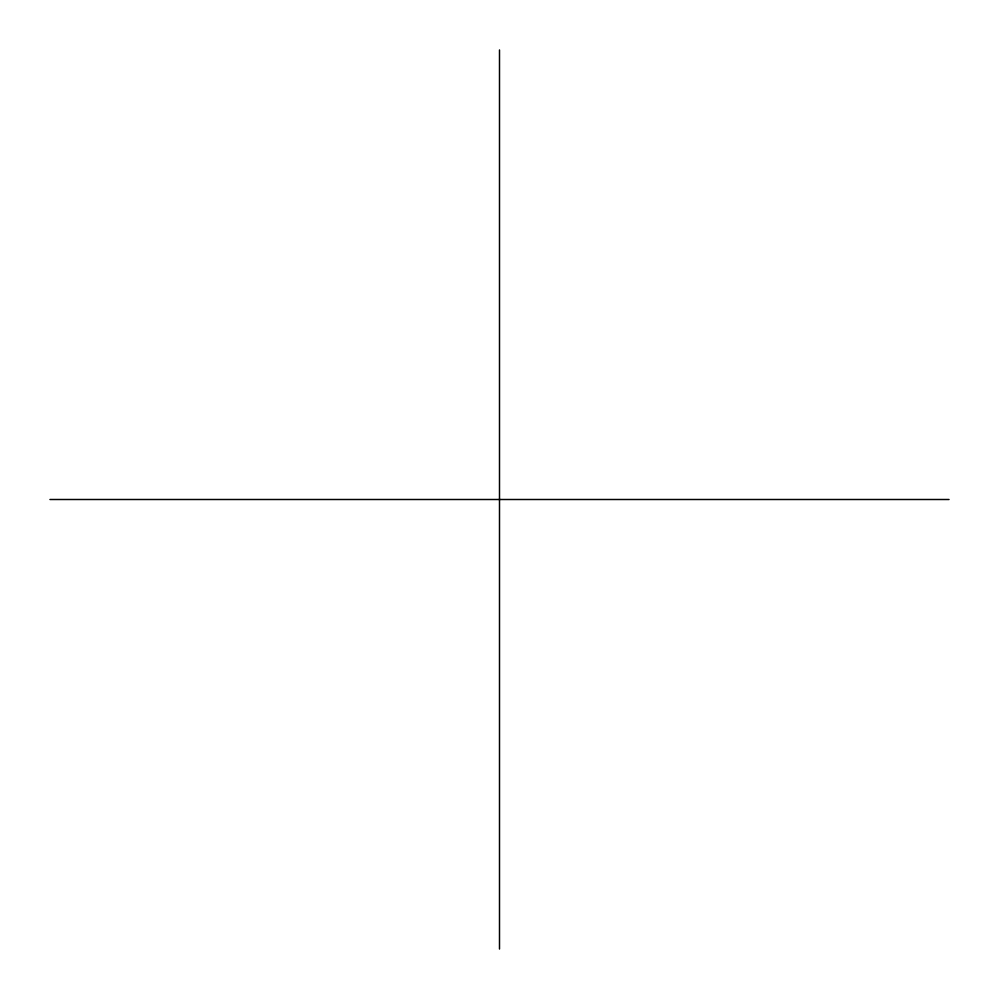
<?xml version="1.0" encoding="UTF-8"?>
<svg xmlns="http://www.w3.org/2000/svg" width="999" height="999" viewBox="0 0 999 999"><rect width="100%" height="100%" fill="white"/><g stroke="black" fill="none" stroke-linecap="round" stroke-linejoin="round"><path stroke-width="1.5" d="M49.95 499.5L949.05 499.5M499.5 49.95L499.5 949.05"/></g></svg>
